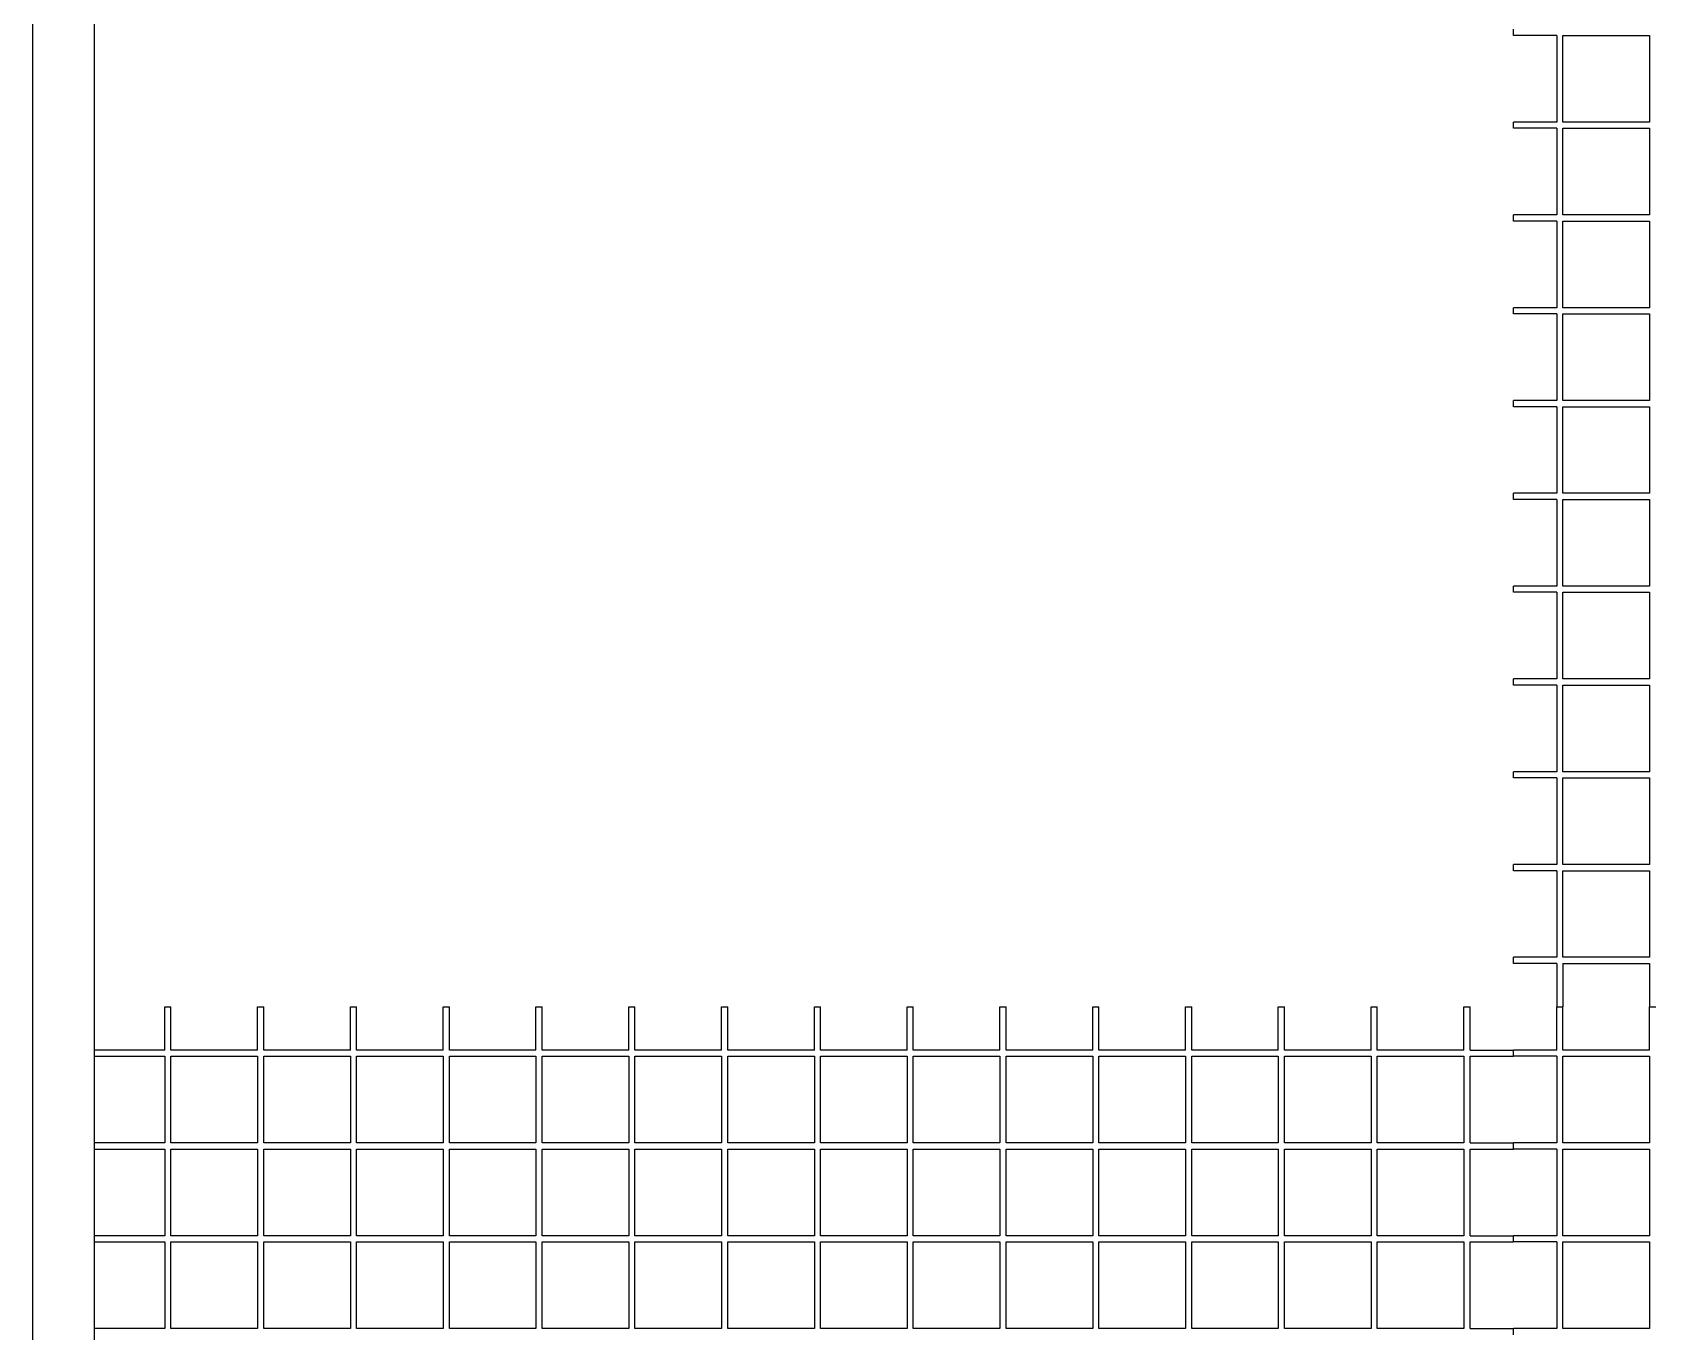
# Model space of a CAD drawing. Header units: millimetres. Extents: x -2042 to 12482, y -7966 to 2297.
# Drawn here: x 3118 to 3770, y -1353 to -830 of the extents above; entities that cross this region are included whole.
import ezdxf

# ---------------------------------------------------------------- set-up
doc = ezdxf.new("R2010")
doc.units = ezdxf.units.MM

msp = doc.modelspace()

# ---------------------------------------------------------------- linework, layer by layer
at = {"linetype": 'Continuous'}
for p, q in [((3117.62, 1500.51), (3117.62, -1794.01)), ((3142.54, 1500.51), (3142.54, -1794.01)), ((3714.14, -831.22), (3714.14, -828.73)), ((3731.58, -831.22), (3714.14, -831.22)), ((3731.58, -831.22), (3731.58, -866.1)), ((3734.07, -831.22), (3768.95, -831.22)), ((3734.07, -866.1), (3734.07, -831.22)), ((3768.95, -831.22), (3768.95, -866.1)), ((3731.58, -866.1), (3714.14, -866.1)), ((3714.14, -868.59), (3714.14, -866.1)), ((3768.95, -866.1), (3734.07, -866.1)), ((3731.58, -868.59), (3714.14, -868.59)), ((3731.58, -868.59), (3731.58, -903.48)), ((3734.07, -868.59), (3768.95, -868.59)), ((3734.07, -903.48), (3734.07, -868.59)), ((3768.95, -868.59), (3768.95, -903.48)), ((3731.58, -903.48), (3714.14, -903.48)), ((3714.14, -905.97), (3714.14, -903.48)), ((3731.58, -905.97), (3714.14, -905.97)), ((3731.58, -905.97), (3731.58, -940.85)), ((3768.95, -903.48), (3734.07, -903.48)), ((3734.07, -905.97), (3768.95, -905.97)), ((3734.07, -940.85), (3734.07, -905.97)), ((3768.95, -905.97), (3768.95, -940.85)), ((3731.58, -940.85), (3714.14, -940.85)), ((3714.14, -943.34), (3714.14, -940.85)), ((3731.58, -943.34), (3714.14, -943.34)), ((3731.58, -943.34), (3731.58, -978.23)), ((3768.95, -940.85), (3734.07, -940.85)), ((3734.07, -943.34), (3768.95, -943.34)), ((3734.07, -978.23), (3734.07, -943.34)), ((3768.95, -943.34), (3768.95, -978.23)), ((3731.58, -978.23), (3714.14, -978.23)), ((3714.14, -980.72), (3714.14, -978.23)), ((3768.95, -978.23), (3734.07, -978.23)), ((3731.58, -980.72), (3714.14, -980.72)), ((3731.58, -980.72), (3731.58, -1015.6)), ((3734.07, -980.72), (3768.95, -980.72)), ((3734.07, -1015.6), (3734.07, -980.72)), ((3768.95, -980.72), (3768.95, -1015.6)), ((3731.58, -1015.6), (3714.14, -1015.6)), ((3714.14, -1018.09), (3714.14, -1015.6)), ((3768.95, -1015.6), (3734.07, -1015.6)), ((3731.58, -1018.09), (3714.14, -1018.09)), ((3731.58, -1018.09), (3731.58, -1052.98)), ((3734.07, -1018.09), (3768.95, -1018.09)), ((3734.07, -1052.98), (3734.07, -1018.09)), ((3768.95, -1018.09), (3768.95, -1052.98)), ((3731.58, -1052.98), (3714.14, -1052.98)), ((3714.14, -1055.47), (3714.14, -1052.98)), ((3731.58, -1055.47), (3714.14, -1055.47)), ((3731.58, -1055.47), (3731.58, -1090.35)), ((3768.95, -1052.98), (3734.07, -1052.98)), ((3734.07, -1055.47), (3768.95, -1055.47)), ((3734.07, -1090.35), (3734.07, -1055.47)), ((3768.95, -1055.47), (3768.95, -1090.35)), ((3731.58, -1090.35), (3714.14, -1090.35)), ((3714.14, -1092.84), (3714.14, -1090.35)), ((3731.58, -1092.84), (3714.14, -1092.84)), ((3731.58, -1092.84), (3731.58, -1127.73)), ((3768.95, -1090.35), (3734.07, -1090.35)), ((3734.07, -1092.84), (3768.95, -1092.84)), ((3734.07, -1127.73), (3734.07, -1092.84)), ((3768.95, -1092.84), (3768.95, -1127.73)), ((3731.58, -1127.73), (3714.14, -1127.73)), ((3714.14, -1130.22), (3714.14, -1127.73)), ((3768.95, -1127.73), (3734.07, -1127.73)), ((3731.58, -1130.22), (3714.14, -1130.22)), ((3731.58, -1130.22), (3731.58, -1165.1)), ((3734.07, -1130.22), (3768.95, -1130.22)), ((3734.07, -1165.1), (3734.07, -1130.22)), ((3768.95, -1130.22), (3768.95, -1165.1)), ((3731.58, -1165.1), (3714.14, -1165.1)), ((3714.14, -1167.6), (3714.14, -1165.1)), ((3731.58, -1167.6), (3714.14, -1167.6)), ((3731.58, -1167.6), (3731.58, -1202.48)), ((3768.95, -1165.1), (3734.07, -1165.1)), ((3734.07, -1167.6), (3768.95, -1167.6)), ((3734.07, -1202.48), (3734.07, -1167.6)), ((3768.95, -1167.6), (3768.95, -1202.48)), ((3731.58, -1202.48), (3714.14, -1202.48)), ((3714.14, -1204.97), (3714.14, -1202.48)), ((3731.58, -1204.97), (3714.14, -1204.97)), ((3731.58, -1204.97), (3731.58, -1222.41)), ((3768.95, -1202.48), (3734.07, -1202.48)), ((3734.07, -1204.97), (3768.95, -1204.97)), ((3734.07, -1204.97), (3734.07, -1222.41)), ((3768.95, -1204.97), (3768.95, -1222.41)), ((3170.95, -1222.41), (3173.44, -1222.41)), ((3170.95, -1239.85), (3170.95, -1222.41)), ((3173.44, -1239.85), (3173.44, -1222.41)), ((3208.32, -1239.85), (3208.32, -1222.41)), ((3208.32, -1222.41), (3210.81, -1222.41)), ((3210.81, -1239.85), (3210.81, -1222.41)), ((3245.7, -1222.41), (3248.19, -1222.41)), ((3245.7, -1239.85), (3245.7, -1222.41)), ((3248.19, -1239.85), (3248.19, -1222.41)), ((3283.07, -1239.85), (3283.07, -1222.41)), ((3283.07, -1222.41), (3285.57, -1222.41)), ((3285.57, -1239.85), (3285.57, -1222.41)), ((3320.45, -1239.85), (3320.45, -1222.41)), ((3320.45, -1222.41), (3322.94, -1222.41)), ((3322.94, -1239.85), (3322.94, -1222.41)), ((3357.82, -1222.41), (3360.32, -1222.41)), ((3357.82, -1239.85), (3357.82, -1222.41)), ((3360.32, -1239.85), (3360.32, -1222.41)), ((3395.2, -1239.85), (3395.2, -1222.41)), ((3395.2, -1222.41), (3397.69, -1222.41)), ((3397.69, -1239.85), (3397.69, -1222.41)), ((3432.58, -1239.85), (3432.58, -1222.41)), ((3432.58, -1222.41), (3435.07, -1222.41)), ((3435.07, -1239.85), (3435.07, -1222.41)), ((3469.95, -1239.85), (3469.95, -1222.41)), ((3469.95, -1222.41), (3472.44, -1222.41)), ((3472.44, -1239.85), (3472.44, -1222.41)), ((3507.33, -1239.85), (3507.33, -1222.41)), ((3507.33, -1222.41), (3509.82, -1222.41)), ((3509.82, -1239.85), (3509.82, -1222.41)), ((3544.7, -1239.85), (3544.7, -1222.41)), ((3544.7, -1222.41), (3547.19, -1222.41)), ((3547.19, -1239.85), (3547.19, -1222.41)), ((3582.08, -1239.85), (3582.08, -1222.41)), ((3582.08, -1222.41), (3584.57, -1222.41)), ((3584.57, -1239.85), (3584.57, -1222.41)), ((3619.45, -1239.85), (3619.45, -1222.41)), ((3619.45, -1222.41), (3621.94, -1222.41)), ((3621.94, -1239.85), (3621.94, -1222.41)), ((3656.83, -1239.85), (3656.83, -1222.41)), ((3656.83, -1222.41), (3659.32, -1222.41)), ((3659.32, -1239.85), (3659.32, -1222.41)), ((3694.2, -1239.85), (3694.2, -1222.41)), ((3694.2, -1222.41), (3696.69, -1222.41)), ((3696.69, -1239.85), (3696.69, -1222.41)), ((3731.58, -1239.85), (3731.58, -1222.41)), ((3731.58, -1222.41), (3734.07, -1222.41)), ((3734.07, -1239.85), (3734.07, -1222.41)), ((3768.95, -1239.85), (3768.95, -1222.41)), ((3768.95, -1222.41), (3771.45, -1222.41)), ((3170.95, -1239.85), (3142.54, -1239.85)), ((3208.32, -1239.85), (3173.44, -1239.85)), ((3245.7, -1239.85), (3210.81, -1239.85)), ((3283.07, -1239.85), (3248.19, -1239.85)), ((3320.45, -1239.85), (3285.57, -1239.85)), ((3357.82, -1239.85), (3322.94, -1239.85)), ((3395.2, -1239.85), (3360.32, -1239.85)), ((3432.58, -1239.85), (3397.69, -1239.85)), ((3469.95, -1239.85), (3435.07, -1239.85)), ((3507.33, -1239.85), (3472.44, -1239.85)), ((3544.7, -1239.85), (3509.82, -1239.85)), ((3582.08, -1239.85), (3547.19, -1239.85)), ((3619.45, -1239.85), (3584.57, -1239.85)), ((3656.83, -1239.85), (3621.94, -1239.85)), ((3694.2, -1239.85), (3659.32, -1239.85)), ((3696.69, -1239.85), (3714.14, -1239.85)), ((3731.58, -1239.85), (3714.14, -1239.85)), ((3714.14, -1242.35), (3714.14, -1239.85)), ((3768.95, -1239.85), (3734.07, -1239.85)), ((3142.54, -1242.35), (3170.95, -1242.35)), ((3170.95, -1242.35), (3170.95, -1277.23)), ((3173.44, -1277.23), (3173.44, -1242.35)), ((3173.44, -1242.35), (3208.32, -1242.35)), ((3208.32, -1242.35), (3208.32, -1277.23)), ((3210.81, -1277.23), (3210.81, -1242.35)), ((3210.81, -1242.35), (3245.7, -1242.35)), ((3245.7, -1242.35), (3245.7, -1277.23)), ((3248.19, -1277.23), (3248.19, -1242.35)), ((3248.19, -1242.35), (3283.07, -1242.35)), ((3283.07, -1242.35), (3283.07, -1277.23)), ((3285.57, -1277.23), (3285.57, -1242.35)), ((3285.57, -1242.35), (3320.45, -1242.35)), ((3320.45, -1242.35), (3320.45, -1277.23)), ((3322.94, -1277.23), (3322.94, -1242.35)), ((3322.94, -1242.35), (3357.82, -1242.35)), ((3357.82, -1242.35), (3357.82, -1277.23)), ((3360.32, -1277.23), (3360.32, -1242.35)), ((3360.32, -1242.35), (3395.2, -1242.35)), ((3395.2, -1242.35), (3395.2, -1277.23)), ((3397.69, -1277.23), (3397.69, -1242.35)), ((3397.69, -1242.35), (3432.58, -1242.35)), ((3432.58, -1242.35), (3432.58, -1277.23)), ((3435.07, -1277.23), (3435.07, -1242.35)), ((3435.07, -1242.35), (3469.95, -1242.35)), ((3469.95, -1242.35), (3469.95, -1277.23)), ((3472.44, -1277.23), (3472.44, -1242.35)), ((3472.44, -1242.35), (3507.33, -1242.35)), ((3507.33, -1242.35), (3507.33, -1277.23)), ((3509.82, -1277.23), (3509.82, -1242.35)), ((3509.82, -1242.35), (3544.7, -1242.35)), ((3544.7, -1242.35), (3544.7, -1277.23)), ((3547.19, -1277.23), (3547.19, -1242.35)), ((3547.19, -1242.35), (3582.08, -1242.35)), ((3582.08, -1242.35), (3582.08, -1277.23)), ((3584.57, -1277.23), (3584.57, -1242.35)), ((3584.57, -1242.35), (3619.45, -1242.35)), ((3619.45, -1242.35), (3619.45, -1277.23)), ((3621.94, -1277.23), (3621.94, -1242.35)), ((3621.94, -1242.35), (3656.83, -1242.35)), ((3656.83, -1242.35), (3656.83, -1277.23)), ((3659.32, -1277.23), (3659.32, -1242.35)), ((3659.32, -1242.35), (3694.2, -1242.35)), ((3694.2, -1242.35), (3694.2, -1277.23)), ((3696.69, -1242.35), (3714.14, -1242.35)), ((3696.69, -1277.23), (3696.69, -1242.35)), ((3731.58, -1242.35), (3714.14, -1242.35)), ((3731.58, -1242.35), (3731.58, -1277.23)), ((3734.07, -1242.35), (3768.95, -1242.35)), ((3734.07, -1277.23), (3734.07, -1242.35)), ((3768.95, -1242.35), (3768.95, -1277.23)), ((3170.95, -1277.23), (3142.54, -1277.23)), ((3208.32, -1277.23), (3173.44, -1277.23)), ((3245.7, -1277.23), (3210.81, -1277.23)), ((3283.07, -1277.23), (3248.19, -1277.23)), ((3320.45, -1277.23), (3285.57, -1277.23)), ((3357.82, -1277.23), (3322.94, -1277.23)), ((3395.2, -1277.23), (3360.32, -1277.23)), ((3432.58, -1277.23), (3397.69, -1277.23)), ((3469.95, -1277.23), (3435.07, -1277.23)), ((3507.33, -1277.23), (3472.44, -1277.23)), ((3544.7, -1277.23), (3509.82, -1277.23)), ((3582.08, -1277.23), (3547.19, -1277.23)), ((3619.45, -1277.23), (3584.57, -1277.23)), ((3656.83, -1277.23), (3621.94, -1277.23)), ((3694.2, -1277.23), (3659.32, -1277.23)), ((3696.69, -1277.23), (3714.14, -1277.23)), ((3731.58, -1277.23), (3714.14, -1277.23)), ((3714.14, -1279.72), (3714.14, -1277.23)), ((3768.95, -1277.23), (3734.07, -1277.23)), ((3142.54, -1279.72), (3170.95, -1279.72)), ((3170.95, -1279.72), (3170.95, -1314.61)), ((3173.44, -1314.61), (3173.44, -1279.72)), ((3173.44, -1279.72), (3208.32, -1279.72)), ((3208.32, -1279.72), (3208.32, -1314.61)), ((3210.81, -1314.61), (3210.81, -1279.72)), ((3210.81, -1279.72), (3245.7, -1279.72)), ((3245.7, -1279.72), (3245.7, -1314.61)), ((3248.19, -1314.61), (3248.19, -1279.72)), ((3248.19, -1279.72), (3283.07, -1279.72)), ((3283.07, -1279.72), (3283.07, -1314.61)), ((3285.57, -1314.61), (3285.57, -1279.72)), ((3285.57, -1279.72), (3320.45, -1279.72)), ((3320.45, -1279.72), (3320.45, -1314.61)), ((3322.94, -1314.61), (3322.94, -1279.72)), ((3322.94, -1279.72), (3357.82, -1279.72)), ((3357.82, -1279.72), (3357.82, -1314.61)), ((3360.32, -1314.61), (3360.32, -1279.72)), ((3360.32, -1279.72), (3395.2, -1279.72)), ((3395.2, -1279.72), (3395.2, -1314.61)), ((3397.69, -1314.61), (3397.69, -1279.72)), ((3397.69, -1279.72), (3432.58, -1279.72)), ((3432.58, -1279.72), (3432.58, -1314.61)), ((3435.07, -1314.61), (3435.07, -1279.72)), ((3435.07, -1279.72), (3469.95, -1279.72)), ((3469.95, -1279.72), (3469.95, -1314.61)), ((3472.44, -1314.61), (3472.44, -1279.72)), ((3472.44, -1279.72), (3507.33, -1279.72)), ((3507.33, -1279.72), (3507.33, -1314.61)), ((3509.82, -1314.61), (3509.82, -1279.72)), ((3509.82, -1279.72), (3544.7, -1279.72)), ((3544.7, -1279.72), (3544.7, -1314.61)), ((3547.19, -1314.61), (3547.19, -1279.72)), ((3547.19, -1279.72), (3582.08, -1279.72)), ((3582.08, -1279.72), (3582.08, -1314.61)), ((3584.57, -1314.61), (3584.57, -1279.72)), ((3584.57, -1279.72), (3619.45, -1279.72)), ((3619.45, -1279.72), (3619.45, -1314.61)), ((3621.94, -1314.61), (3621.94, -1279.72)), ((3621.94, -1279.72), (3656.83, -1279.72)), ((3656.83, -1279.72), (3656.83, -1314.61)), ((3659.32, -1314.61), (3659.32, -1279.72)), ((3659.32, -1279.72), (3694.2, -1279.72)), ((3694.2, -1279.72), (3694.2, -1314.61)), ((3696.69, -1279.72), (3714.14, -1279.72)), ((3696.69, -1314.61), (3696.69, -1279.72)), ((3731.58, -1279.72), (3714.14, -1279.72)), ((3731.58, -1279.72), (3731.58, -1314.61)), ((3734.07, -1279.72), (3768.95, -1279.72)), ((3734.07, -1314.61), (3734.07, -1279.72)), ((3768.95, -1279.72), (3768.95, -1314.61)), ((3170.95, -1314.61), (3142.54, -1314.61)), ((3142.54, -1317.1), (3170.95, -1317.1)), ((3170.95, -1317.1), (3170.95, -1351.98)), ((3208.32, -1314.61), (3173.44, -1314.61)), ((3173.44, -1351.98), (3173.44, -1317.1)), ((3173.44, -1317.1), (3208.32, -1317.1)), ((3208.32, -1317.1), (3208.32, -1351.98)), ((3245.7, -1314.61), (3210.81, -1314.61)), ((3210.81, -1351.98), (3210.81, -1317.1)), ((3210.81, -1317.1), (3245.7, -1317.1)), ((3245.7, -1317.1), (3245.7, -1351.98)), ((3283.07, -1314.61), (3248.19, -1314.61)), ((3248.19, -1351.98), (3248.19, -1317.1)), ((3248.19, -1317.1), (3283.07, -1317.1)), ((3283.07, -1317.1), (3283.07, -1351.98)), ((3320.45, -1314.61), (3285.57, -1314.61)), ((3285.57, -1351.98), (3285.57, -1317.1)), ((3285.57, -1317.1), (3320.45, -1317.1)), ((3320.45, -1317.1), (3320.45, -1351.98)), ((3357.82, -1314.61), (3322.94, -1314.61)), ((3322.94, -1351.98), (3322.94, -1317.1)), ((3322.94, -1317.1), (3357.82, -1317.1)), ((3357.82, -1317.1), (3357.82, -1351.98)), ((3395.2, -1314.61), (3360.32, -1314.61)), ((3360.32, -1351.98), (3360.32, -1317.1)), ((3360.32, -1317.1), (3395.2, -1317.1)), ((3395.2, -1317.1), (3395.2, -1351.98)), ((3432.58, -1314.61), (3397.69, -1314.61)), ((3397.69, -1351.98), (3397.69, -1317.1)), ((3397.69, -1317.1), (3432.58, -1317.1)), ((3432.58, -1317.1), (3432.58, -1351.98)), ((3469.95, -1314.61), (3435.07, -1314.61)), ((3435.07, -1351.98), (3435.07, -1317.1)), ((3435.07, -1317.1), (3469.95, -1317.1)), ((3469.95, -1317.1), (3469.95, -1351.98)), ((3507.33, -1314.61), (3472.44, -1314.61)), ((3472.44, -1351.98), (3472.44, -1317.1)), ((3472.44, -1317.1), (3507.33, -1317.1)), ((3507.33, -1317.1), (3507.33, -1351.98)), ((3544.7, -1314.61), (3509.82, -1314.61)), ((3509.82, -1351.98), (3509.82, -1317.1)), ((3509.82, -1317.1), (3544.7, -1317.1)), ((3544.7, -1317.1), (3544.7, -1351.98)), ((3582.08, -1314.61), (3547.19, -1314.61)), ((3547.19, -1351.98), (3547.19, -1317.1)), ((3547.19, -1317.1), (3582.08, -1317.1)), ((3582.08, -1317.1), (3582.08, -1351.98)), ((3619.45, -1314.61), (3584.57, -1314.61)), ((3584.57, -1351.98), (3584.57, -1317.1)), ((3584.57, -1317.1), (3619.45, -1317.1)), ((3619.45, -1317.1), (3619.45, -1351.98)), ((3656.83, -1314.61), (3621.94, -1314.61)), ((3621.94, -1351.98), (3621.94, -1317.1)), ((3621.94, -1317.1), (3656.83, -1317.1)), ((3656.83, -1317.1), (3656.83, -1351.98)), ((3694.2, -1314.61), (3659.32, -1314.61)), ((3659.32, -1351.98), (3659.32, -1317.1)), ((3659.32, -1317.1), (3694.2, -1317.1)), ((3694.2, -1317.1), (3694.2, -1351.98)), ((3696.69, -1314.61), (3714.14, -1314.61)), ((3696.69, -1317.1), (3714.14, -1317.1)), ((3696.69, -1351.98), (3696.69, -1317.1)), ((3731.58, -1314.61), (3714.14, -1314.61)), ((3714.14, -1317.1), (3714.14, -1314.61)), ((3731.58, -1317.1), (3714.14, -1317.1)), ((3731.58, -1317.1), (3731.58, -1351.98)), ((3768.95, -1314.61), (3734.07, -1314.61)), ((3734.07, -1317.1), (3768.95, -1317.1)), ((3734.07, -1351.98), (3734.07, -1317.1)), ((3768.95, -1317.1), (3768.95, -1351.98)), ((3170.95, -1351.98), (3142.54, -1351.98)), ((3208.32, -1351.98), (3173.44, -1351.98)), ((3245.7, -1351.98), (3210.81, -1351.98)), ((3283.07, -1351.98), (3248.19, -1351.98)), ((3320.45, -1351.98), (3285.57, -1351.98)), ((3357.82, -1351.98), (3322.94, -1351.98)), ((3395.2, -1351.98), (3360.32, -1351.98)), ((3432.58, -1351.98), (3397.69, -1351.98)), ((3469.95, -1351.98), (3435.07, -1351.98)), ((3507.33, -1351.98), (3472.44, -1351.98)), ((3544.7, -1351.98), (3509.82, -1351.98)), ((3582.08, -1351.98), (3547.19, -1351.98)), ((3619.45, -1351.98), (3584.57, -1351.98)), ((3656.83, -1351.98), (3621.94, -1351.98)), ((3694.2, -1351.98), (3659.32, -1351.98)), ((3696.69, -1351.98), (3714.14, -1351.98)), ((3731.58, -1351.98), (3714.14, -1351.98)), ((3714.14, -1354.47), (3714.14, -1351.98)), ((3768.95, -1351.98), (3734.07, -1351.98))]:
    msp.add_line(p, q, dxfattribs=at)

doc.saveas('drawing.dxf')
